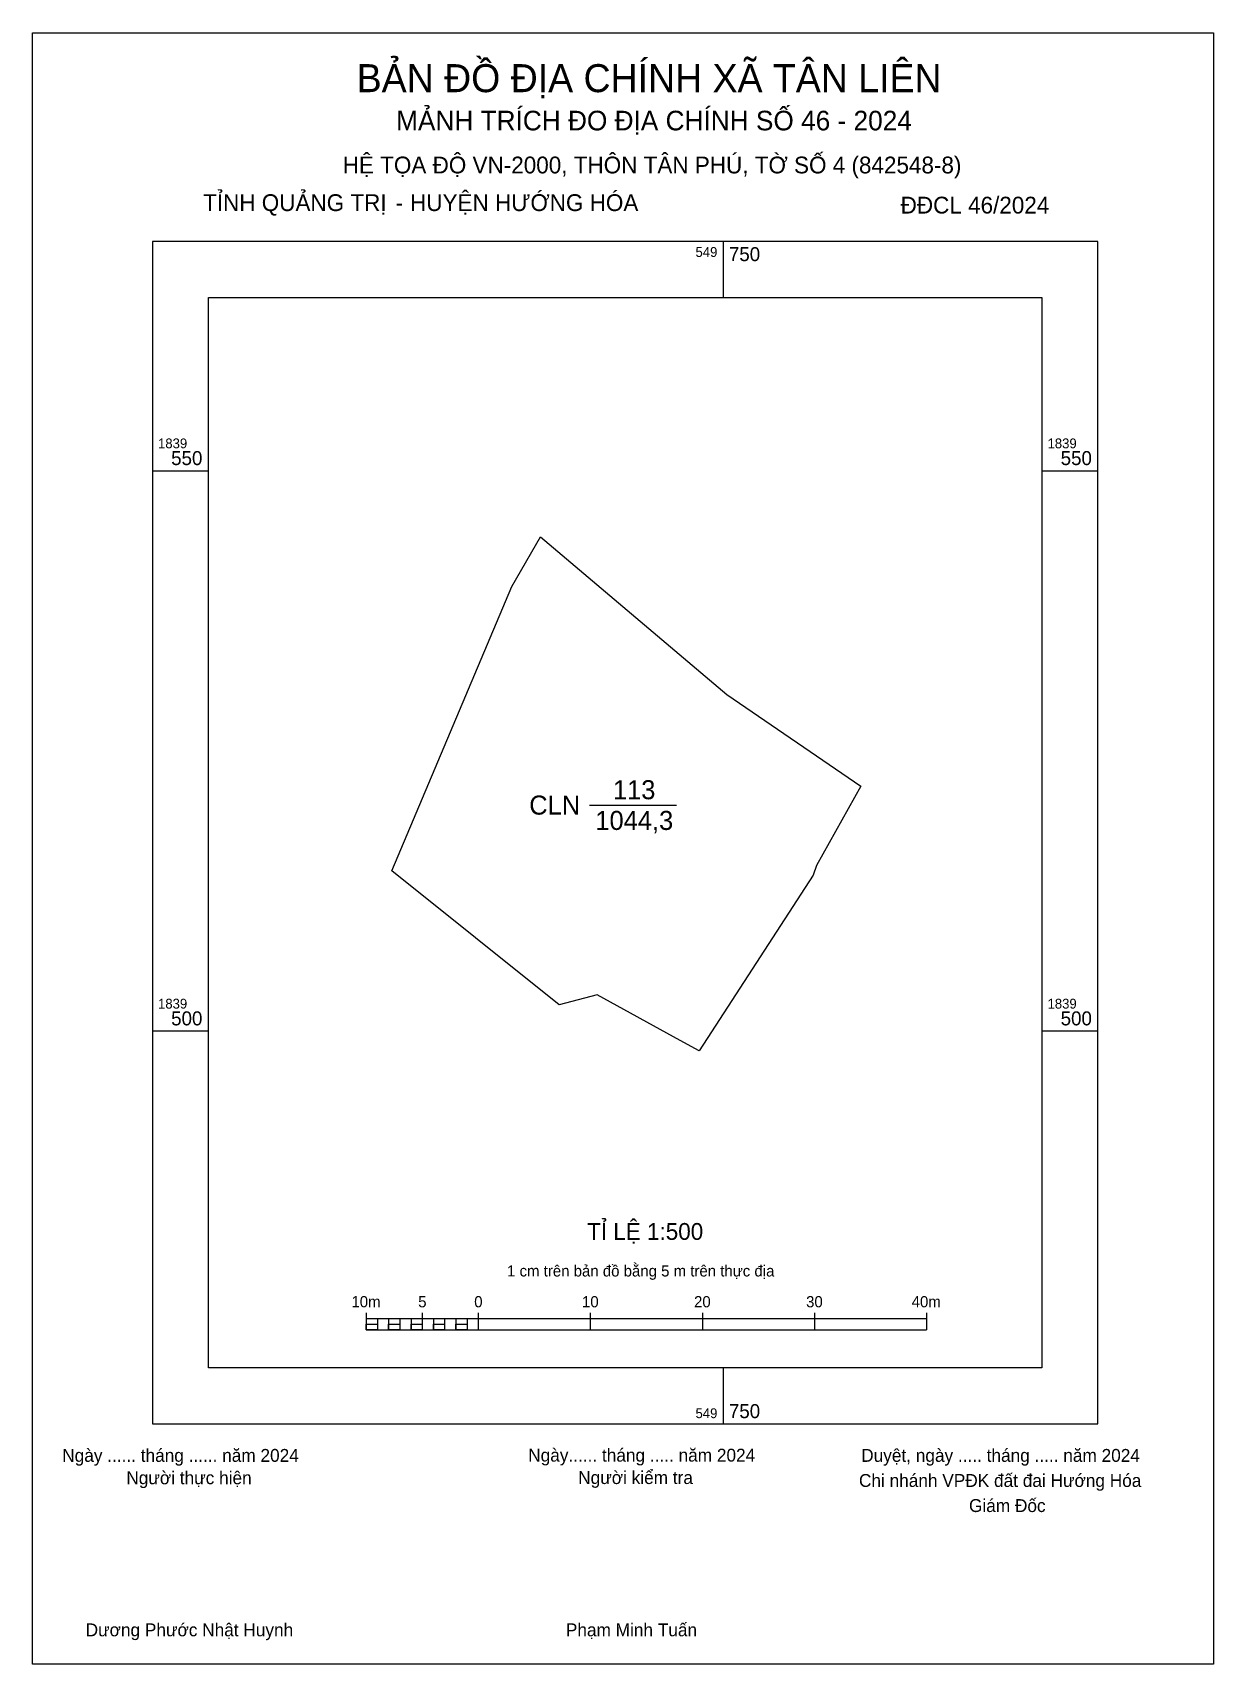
# Model space of a CAD drawing. Extents: x 549688 to 549794, y 1839443 to 1839589.
import ezdxf

# ---------------------------------------------------------------- set-up
doc = ezdxf.new("R2010")
doc.units = 0
for name, color, linetype in [('Level 1', 7, 'Continuous'), ('Level 10', 7, 'Continuous'), ('Level 13', 7, 'Continuous'), ('Level 2', 7, 'Continuous'), ('Level 6', 7, 'Continuous'), ('Level 62', 7, 'Continuous'), ('Level 63', 7, 'Continuous'), ('Level 9', 7, 'Continuous')]:
    doc.layers.add(name, color=color, linetype=linetype)

msp = doc.modelspace()

# ---------------------------------------------------------------- linework, layer by layer
at = {"layer": 'Level 1'}
for p, q in [((549688.36, 1839589.09), (549688.36, 1839589.09)), ((549793.74, 1839443.48), (549793.74, 1839443.48))]:
    msp.add_line(p, q, dxfattribs=at)
at = {"layer": 'Level 10'}
msp.add_lwpolyline([(549720.41, 1839514.29), (549731.14, 1839539.68), (549733.7, 1839544.09), (549750.32, 1839530.03), (549762.29, 1839521.86), (549758.32, 1839514.76), (549758.01, 1839513.9), (549747.84, 1839498.22), (549746.14, 1839499.16), (549738.73, 1839503.24), (549735.36, 1839502.32)], close=True, dxfattribs=at)
at = {"layer": 'Level 2'}
msp.add_lwpolyline([(549688.36, 1839589.09), (549793.74, 1839589.09), (549793.74, 1839443.48), (549688.36, 1839443.48)], close=True, dxfattribs=at)
at = {"layer": 'Level 62'}
msp.add_lwpolyline([(549704.05, 1839565.45), (549778.44, 1839565.45), (549778.44, 1839469.95), (549704.05, 1839469.95)], close=True, dxfattribs=at)
at = {"layer": 'Level 63'}
for p, q in [((549688.36, 1839586.59), (549688.36, 1839589.09)), ((549688.36, 1839589.09), (549690.86, 1839589.09)), ((549688.36, 1839586.59), (549688.36, 1839589.09)), ((549688.36, 1839589.09), (549690.86, 1839589.09)), ((549791.24, 1839589.09), (549793.74, 1839589.09)), ((549791.24, 1839589.09), (549793.74, 1839589.09)), ((549793.74, 1839589.09), (549793.74, 1839586.59)), ((549793.74, 1839589.09), (549793.74, 1839586.59)), ((549688.36, 1839586.59), (549688.36, 1839586.59)), ((549688.36, 1839586.59), (549688.36, 1839586.59)), ((549750, 1839570.45), (549750, 1839565.45)), ((549699.05, 1839550), (549704.05, 1839550)), ((549778.44, 1839550), (549783.44, 1839550)), ((549699.05, 1839500), (549704.05, 1839500)), ((549778.44, 1839500), (549783.44, 1839500)), ((549718.13, 1839474.84), (549718.13, 1839473.34)), ((549723.13, 1839474.84), (549723.13, 1839473.34)), ((549728.13, 1839474.84), (549728.13, 1839473.34)), ((549738.13, 1839474.84), (549738.13, 1839473.34)), ((549748.13, 1839474.84), (549748.13, 1839473.34)), ((549758.13, 1839474.84), (549758.13, 1839473.34)), ((549768.13, 1839474.84), (549768.13, 1839473.34)), ((549718.13, 1839474.34), (549768.13, 1839474.34)), ((549718.13, 1839473.34), (549768.13, 1839473.34)), ((549719.13, 1839474.34), (549719.13, 1839473.34)), ((549720.13, 1839474.34), (549720.13, 1839473.34)), ((549721.13, 1839474.34), (549721.13, 1839473.34)), ((549722.13, 1839474.34), (549722.13, 1839473.34)), ((549723.13, 1839474.34), (549723.13, 1839473.34)), ((549724.13, 1839474.34), (549724.13, 1839473.34)), ((549725.13, 1839474.34), (549725.13, 1839473.34)), ((549726.13, 1839474.34), (549726.13, 1839473.34)), ((549727.13, 1839474.34), (549727.13, 1839473.34)), ((549728.13, 1839474.34), (549728.13, 1839473.34)), ((549750, 1839469.95), (549750, 1839464.95)), ((549688.36, 1839443.48), (549688.36, 1839445.98)), ((549688.36, 1839443.48), (549688.36, 1839445.98)), ((549793.74, 1839445.98), (549793.74, 1839443.48)), ((549793.74, 1839445.98), (549793.74, 1839443.48)), ((549690.86, 1839443.48), (549688.36, 1839443.48)), ((549690.86, 1839443.48), (549688.36, 1839443.48)), ((549793.74, 1839443.48), (549791.24, 1839443.48)), ((549793.74, 1839443.48), (549791.24, 1839443.48))]:
    msp.add_line(p, q, dxfattribs=at)
for points in [[(549699.05, 1839570.45), (549699.05, 1839464.95), (549783.44, 1839464.95), (549783.44, 1839570.45)], [(549718.13, 1839473.84), (549719.13, 1839473.84), (549719.13, 1839473.34), (549718.13, 1839473.34)], [(549718.13, 1839473.84), (549719.13, 1839473.84), (549719.13, 1839473.34), (549718.13, 1839473.34)], [(549720.13, 1839473.84), (549721.13, 1839473.84), (549721.13, 1839473.34), (549720.13, 1839473.34)], [(549722.13, 1839473.84), (549723.13, 1839473.84), (549723.13, 1839473.34), (549722.13, 1839473.34)], [(549724.13, 1839473.84), (549725.13, 1839473.84), (549725.13, 1839473.34), (549724.13, 1839473.34)], [(549726.13, 1839473.84), (549727.13, 1839473.84), (549727.13, 1839473.34), (549726.13, 1839473.34)]]:
    msp.add_lwpolyline(points, close=True, dxfattribs=at)
at = {"layer": 'Level 9'}
msp.add_line((549738.06, 1839520.16), (549745.81, 1839520.16), dxfattribs=at)

# ---------------------------------------------------------------- texts
at = {"layer": 'Level 13'}
for s, p in [('113', (549740.15, 1839520.68)), ('CLN', (549732.68, 1839519.31)), ('1044,3', (549738.58, 1839517.94))]:
    msp.add_text(s, height=1.7, dxfattribs=at).set_placement(p)
at = {"layer": 'Level 6'}
for s, p in [('HỆ TỌA ÐỘ VN-2000, THÔN TÂN PHÚ, TỜ SỐ 4 (842548-8)', (549716.03, 1839576.53)), ('TỈ LỆ 1:500', (549737.84, 1839481.36))]:
    msp.add_text(s, height=1.5, dxfattribs=at).set_placement(p)
at = {"layer": 'Level 63'}
for s, height, p in [('BẢN ĐỒ ĐỊA CHÍNH XÃ TÂN LIÊN', 2.5, (549717.28, 1839583.78)), ('MẢNH TRÍCH ĐO ĐỊA CHÍNH SỐ 46 - 2024', 1.75, (549720.8, 1839580.37)), ('TỈNH QUẢNG TRỊ', 1.5, (549703.57, 1839573.17)), (' HUYỆN HƯỚNG HÓA', 1.5, (549721.49, 1839573.17)), ('-', 1.5, (549720.75, 1839573.17)), ('ĐĐCL 46/2024', 1.5, (549765.83, 1839572.95)), ('549', 0.875, (549747.52, 1839569.08)), ('750', 1.25, (549750.5, 1839568.7)), ('1839', 0.875, (549699.55, 1839552)), ('550', 1.25, (549700.72, 1839550.5)), ('1839', 0.875, (549778.94, 1839552)), ('550', 1.25, (549780.11, 1839550.5)), ('1839', 0.875, (549699.55, 1839502)), ('1839', 0.875, (549778.94, 1839502)), ('500', 1.25, (549700.72, 1839500.5)), ('500', 1.25, (549780.11, 1839500.5)), ('1 cm trên bản đồ bằng 5 m trên thực địa', 1, (549730.7, 1839478.09)), ('10m', 1, (549716.81, 1839475.34)), ('5', 1, (549722.77, 1839475.34)), ('0', 1, (549727.77, 1839475.34)), ('10', 1, (549737.39, 1839475.34)), ('20', 1, (549747.39, 1839475.34)), ('30', 1, (549757.39, 1839475.34)), ('40m', 1, (549766.81, 1839475.34)), ('549', 0.875, (549747.52, 1839465.45)), ('750', 1.25, (549750.5, 1839465.45)), ('Ngày ...... tháng ...... năm 2024', 1.15, (549691, 1839461.55)), ('Ngày...... tháng ..... năm 2024', 1.15, (549732.59, 1839461.57)), ('Duyệt, ngày ..... tháng ..... năm 2024', 1.15, (549762.31, 1839461.55)), ('Người thực hiện', 1.15, (549696.72, 1839459.55)), ('Người kiểm tra', 1.15, (549737.05, 1839459.57)), ('Chi nhánh VPĐK đất đai Hướng Hóa', 1.15, (549762.11, 1839459.31)), ('Giám Đốc', 1.15, (549771.93, 1839457.07)), ('Dương Phước Nhật Huynh', 1.15, (549693.09, 1839445.98)), ('Phạm Minh Tuấn', 1.15, (549735.95, 1839445.98))]:
    msp.add_text(s, height=height, dxfattribs=at).set_placement(p)

doc.saveas('drawing.dxf')
